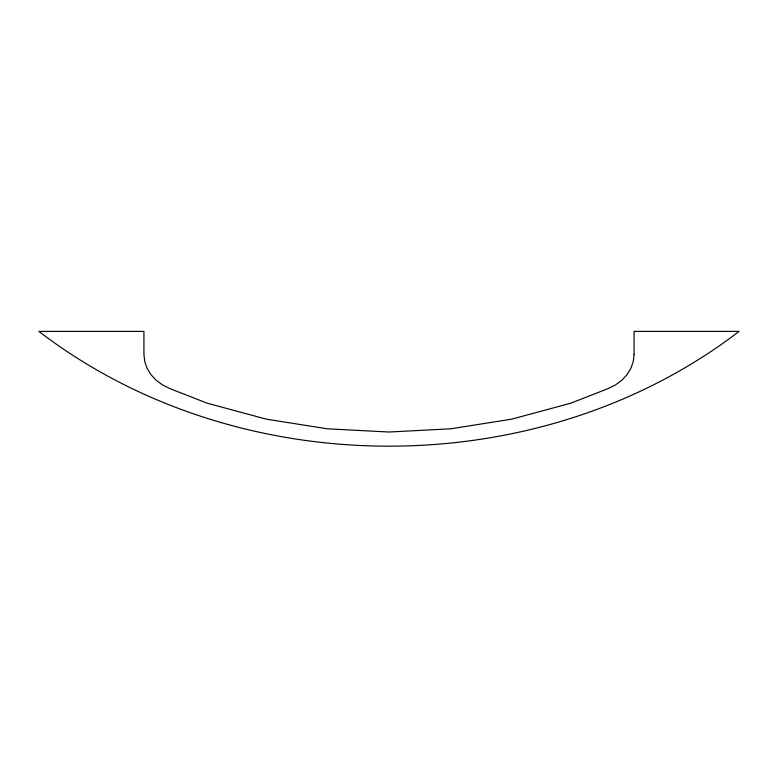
<?xml version="1.0" encoding="UTF-8"?>
<svg xmlns="http://www.w3.org/2000/svg" width="778" height="778" viewBox="0 0 778 778"><rect width="100%" height="100%" fill="white"/><g stroke="black" fill="none" stroke-linecap="round" stroke-linejoin="round"><path stroke-width="1.17" d="M634.07 354.428L633.263 361.517L630.88 368.354L627 374.695L621.758 380.316L615.34 385.022L607.988 388.64L570.78 403.199L511.798 419.128L450.88 428.785L389 432.023L327.12 428.785L266.202 419.128L207.22 403.199L170.012 388.64L162.66 385.022L156.242 380.316L151 374.695L147.12 368.354L144.737 361.517L143.93 354.428L143.93 331.389L38.9 331.389C238.525 484.431 539.475 484.431 739.1 331.389L634.07 331.389L634.07 354.428"/></g></svg>
